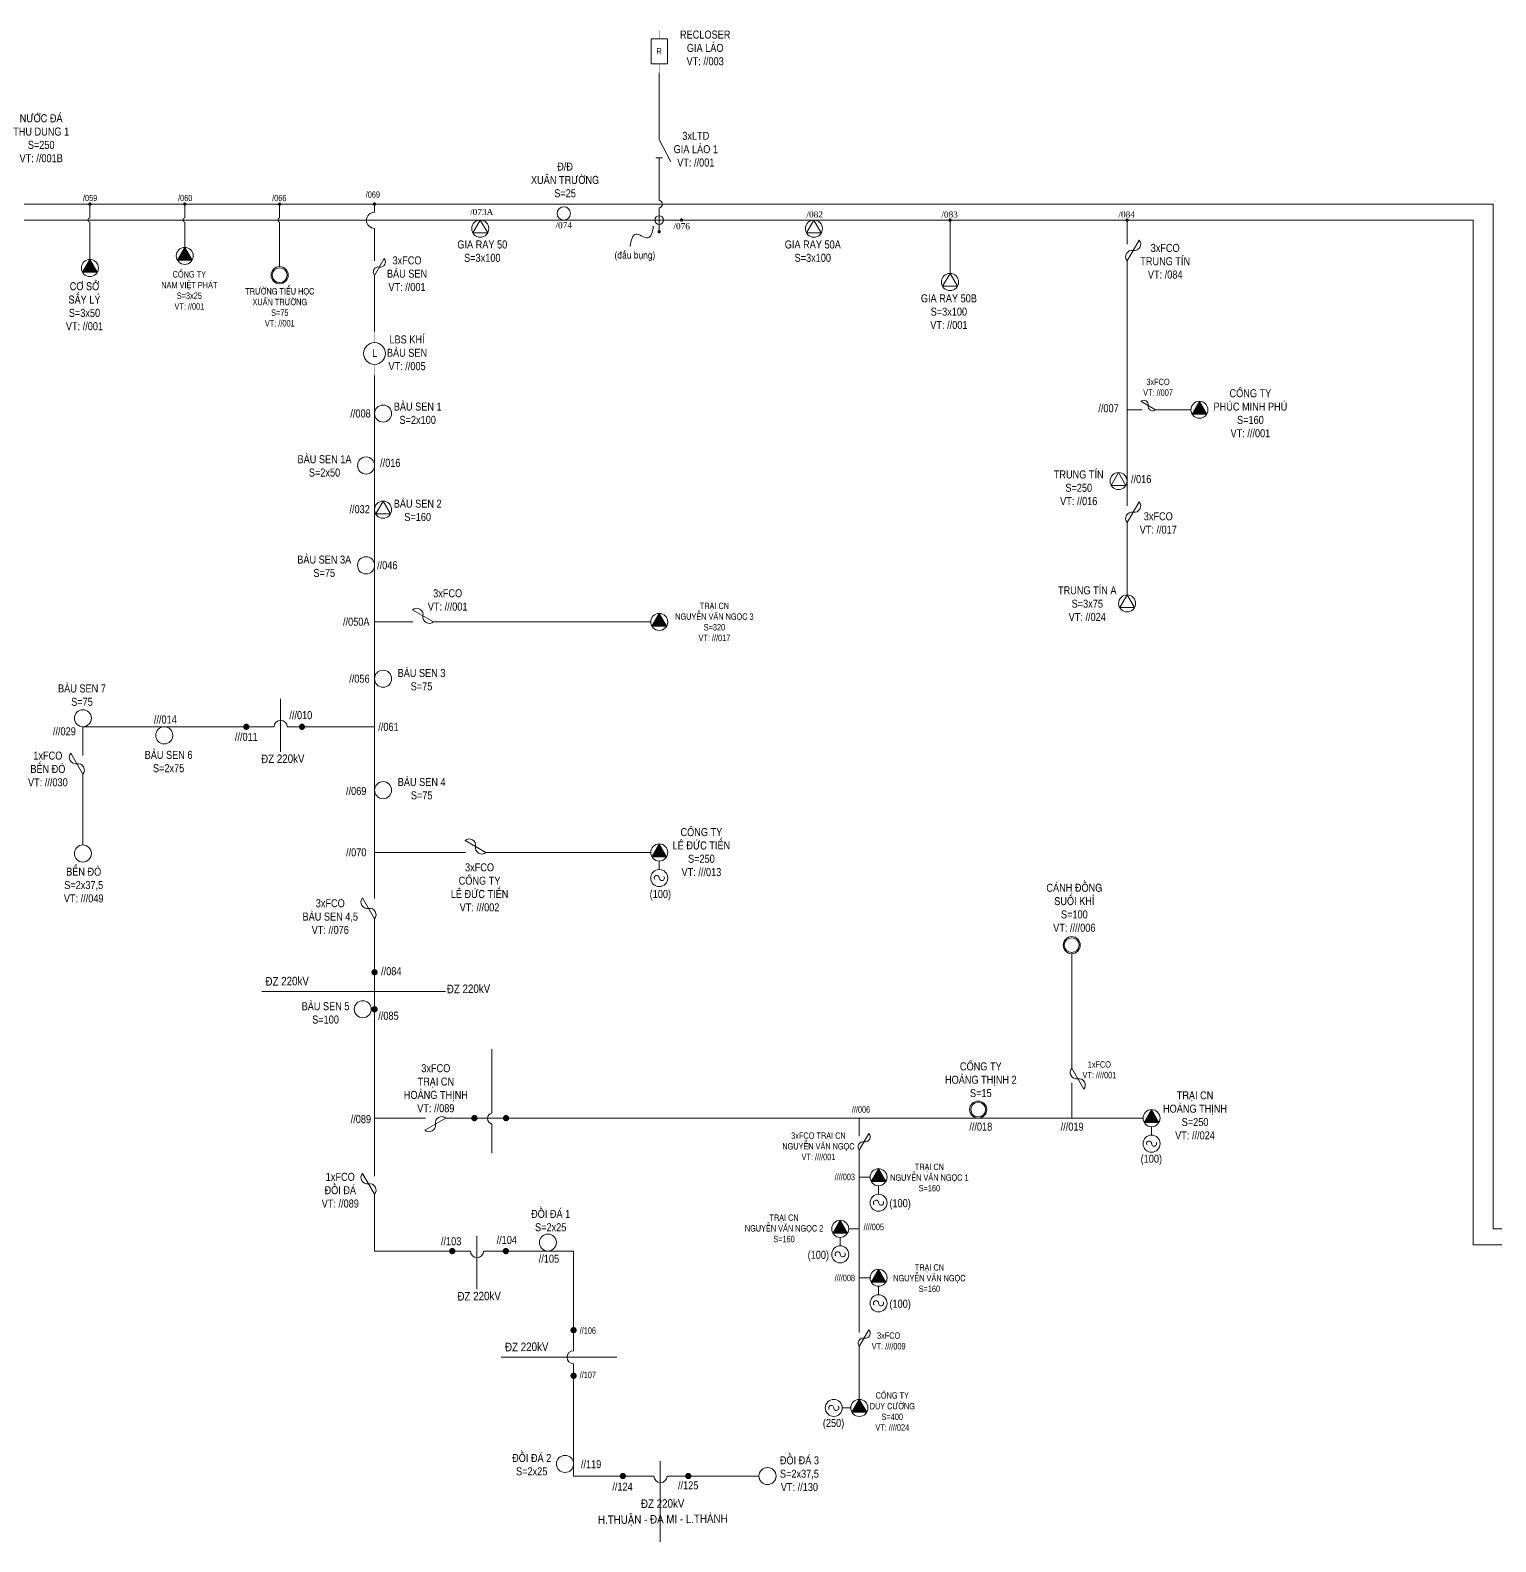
# Model space of a CAD drawing. Header units: inches. Extents: x 3694 to 9715, y -885 to 919.
# Drawn here: x 7890.6 to 8276.8, y 25.9 to 424.1 of the extents above; entities that cross this region are included whole.
import ezdxf

# ---------------------------------------------------------------- set-up
doc = ezdxf.new("R2010")
doc.units = ezdxf.units.IN
doc.header["$LTSCALE"] = 0.2
doc.header["$MEASUREMENT"] = 0
doc.layers.get('0').update_dxf_attribs({"lineweight": 5})
for name, color, linetype, lineweight in [('Day 220kV', 6, 'Continuous', 15), ('Day 22kV', 1, 'Continuous', 13), ('TBA', 5, 'Continuous', 9), ('Text', 7, 'Continuous', 9), ('Thiet bi', 3, 'Continuous', 9), ('Tuyen 471', 3, 'Continuous', 13), ('Tuyen 473', 5, 'Continuous', 13)]:
    doc.layers.add(name, color=color, linetype=linetype, lineweight=lineweight)
doc.styles.add('V-H-C', font='VHELVCN_0.TTF')

# ---------------------------------------------------------------- blocks, each defined once
blk = doc.blocks.new('TBA 1P')
at = {"color": 0}
blk.add_circle((0, 0.8), 0.8, dxfattribs=at)
blk = doc.blocks.new('TBA 3P')
at = {"color": 0}
blk.add_lwpolyline([(0, 1.6, 0, 1.39, 0), (0, 0.4, 0, 0, 0)], format="xyseb", dxfattribs=at)
blk.add_lwpolyline([(-0.69, 0.4), (0.69, 0.4), (0, 1.6)], close=True, dxfattribs=at)
blk.add_circle((0, 0.8), 0.8, dxfattribs=at)
blk = doc.blocks.new('FCO')
at = {"color": 0}
blk.add_lwpolyline([(0, 0, 0.707499), (0.8, 0.8, -0.707499), (1.6, 1.6, -5.301682)], format="xyb", dxfattribs=at)
blk.add_lwpolyline([(0, 0), (1.6, 1.6)], dxfattribs=at)
blk = doc.blocks.new('ALTD')
at = {"color": 0}
for points in [[(3.38, 1.08), (1.27, 0), (0, 0)], [(2.99, 0.31), (2.99, -0.31)], [(2.99, 0), (4.73, 0)]]:
    blk.add_lwpolyline(points, dxfattribs=at)

msp = doc.modelspace()

# ---------------------------------------------------------------- linework, layer by layer
at = {"layer": 'Day 220kV'}
for points in [[(7956.54, 248), (7956.54, 234.01)], [(7951.62, 170.86), (8000.08, 170.86)], [(8008.28, 106.45), (8008.28, 92.46)], [(8014.73, 74.54), (8045.15, 74.54)], [(8056.64, 47.2), (8056.64, 25.93)]]:
    msp.add_lwpolyline(points, dxfattribs=at)
msp.add_lwpolyline([(8012.29, 155.68), (8012.29, 138.87, 0.817766), (8012.29, 135.97), (8012.29, 128.28)], format="xyb", dxfattribs=at)
at = {"layer": 'Day 22kV'}
for q in [(8054.63, 372.29), (8054.91, 372.2)]:
    msp.add_line((8054.85, 372.41), q, dxfattribs=at)
msp.add_spline([(8054.85, 372.41), (8053.32, 369.38), (8050.25, 370.37), (8048.67, 367.11)], degree=3, dxfattribs=at)
at = {"layer": 'TBA', "color": 5}
for p, q in [((8056.38, 205.24), (8056.38, 203.01)), ((8186.08, 135.27), (8186.08, 133.04)), ((8114.15, 119.71), (8114.15, 117.48)), ((8104.05, 106.12), (8104.05, 103.89)), ((8114.15, 93.22), (8114.15, 90.99)), ((8106.83, 61.19), (8104.6, 61.19))]:
    msp.add_line(p, q, dxfattribs=at)
at = {"layer": 'TBA', "color": 3}
for points in [[(8009.21, 374.06), (8007.27, 370.69), (8011.16, 370.69)], [(8097.12, 374.06), (8095.18, 370.69), (8099.07, 370.69)], [(8132.98, 360), (8131.03, 356.63), (8134.93, 356.63)], [(8177.39, 307.56), (8175.44, 304.19), (8179.33, 304.19)], [(8179.64, 275.35), (8177.69, 271.98), (8181.58, 271.98)]]:
    msp.add_lwpolyline(points, close=True, dxfattribs=at)
at = {"layer": 'TBA'}
msp.add_lwpolyline([(7983.6, 300.04), (7981.66, 296.67), (7985.55, 296.67)], close=True, dxfattribs=at)
at = {"layer": 'TBA', "color": 3, "ltscale": 2}
for centre in [(8009.21, 371.81), (8097.12, 371.81), (8132.98, 357.75), (8177.39, 305.32), (8179.64, 273.1)]:
    msp.add_circle(centre, 2.25, dxfattribs=at)
at = {"layer": 'TBA'}
for radius in [2.25, 1.95]:
    msp.add_circle((7956.35, 359.55), radius, dxfattribs=at)
at = {"layer": 'TBA', "ltscale": 2}
msp.add_circle((7983.6, 297.79), 2.25, dxfattribs=at)
at = {"layer": 'TBA', "color": 5}
for centre, radius in [((8165.04, 183.08), 2.25), ((8165.04, 183.08), 1.95), ((8140.4, 139.77), 2.25), ((8140.4, 139.77), 1.95)]:
    msp.add_circle(centre, radius, dxfattribs=at)
for centre, start, end in [((8055.71, 200.76), 360, 218.6621), ((8057.05, 200.76), 180, 38.6621), ((8185.42, 130.8), 360, 218.6621), ((8186.75, 130.8), 180, 38.6621), ((8113.48, 115.23), 360, 218.6621), ((8114.82, 115.23), 180, 38.6621), ((8103.38, 101.64), 360, 218.6621), ((8104.72, 101.64), 180, 38.6621), ((8113.48, 88.74), 360, 218.6621), ((8114.82, 88.74), 180, 38.6621), ((8101.68, 61.19), 360, 218.6621), ((8103.02, 61.19), 180, 38.6621)]:
    msp.add_arc(centre, 0.669, start, end, dxfattribs=at)
at = {"layer": 'Thiet bi', "color": 3}
for points in [[(8056.35, 424.13, 0.08, 0.08, 0), (8056.35, 421.78, 0.4, 0.4, 0)], [(8056.35, 415.21, 0.08, 0.08, 0), (8056.35, 412.86, 0.4, 0.4, 0)]]:
    msp.add_lwpolyline(points, format="xyseb", dxfattribs=at)
at = {"layer": 'Thiet bi', "color": 3, "lineweight": 20, "ltscale": 10}
msp.add_lwpolyline([(8058.5, 421.78), (8058.5, 415.21), (8054.21, 415.21), (8054.21, 421.78), (8058.5, 421.78)], dxfattribs=at)
at = {"layer": 'Thiet bi', "color": 5}
for points in [[(7981.35, 344.76, 0.1, 0.1, 0), (7981.35, 341.82, 0.5, 0.5, 0)], [(7981.35, 336.07, 0.1, 0.1, 0), (7981.35, 333.13, 0.5, 0.5, 0)]]:
    msp.add_lwpolyline(points, format="xyseb", dxfattribs=at)
at = {"layer": 'Thiet bi', "color": 5, "lineweight": 20, "ltscale": 10}
msp.add_circle((7981.35, 338.94, 1), 2.87, dxfattribs=at)
at = {"layer": 'Tuyen 471'}
for points in [[(8056.35, 398.88), (8056.35, 412.86)], [(7579.2, 374.07), (8160.25, 374.07)], [(8132.98, 374.06), (8132.98, 360)], [(8160.25, 374.07), (8270.84, 374.07), (8270.84, 104.12), (8394.38, 104.12)], [(8179.64, 374.06), (8179.64, 367.72)], [(8179.64, 363.31), (8179.64, 298.78)], [(8183.58, 324.1), (8179.64, 324.1)], [(8196.44, 324.1), (8187.14, 324.1)], [(8179.64, 294.37), (8179.64, 275.35)]]:
    msp.add_lwpolyline(points, dxfattribs=at)
msp.add_lwpolyline([(8056.35, 371.01), (8056.35, 377.27, 0.861676), (8056.35, 379.25), (8056.35, 385.6)], format="xyb", dxfattribs=at)
at = {"layer": 'Tuyen 471', "const_width": 0.425}
for points in [[(8062.23, 374.28, 1), (8062.23, 373.84, 1), (8062.23, 374.28, 2.414214)], [(8132.98, 374.28, 1), (8132.98, 373.84, 1), (8132.98, 374.28, 2.414214)], [(8179.64, 374.28, 1), (8179.64, 373.84, 1), (8179.64, 374.28, 2.414214)], [(8056.35, 371.23, 1), (8056.35, 370.79, 1), (8056.35, 371.23, 2.414214)]]:
    msp.add_lwpolyline(points, format="xyb", dxfattribs=at)
at = {"layer": 'Tuyen 471'}
msp.add_circle((8056.35, 374.07), 1.15, dxfattribs=at)
at = {"layer": 'Tuyen 473'}
for p, q in [((7807.2, 378.3), (8159.96, 378.28)), ((7981.35, 252.81), (7981.35, 195.35)), ((7981.35, 190), (7981.35, 122.26)), ((8165.04, 150.65), (8165.04, 180.83)), ((8111.9, 121.96), (8109.08, 121.96)), ((8106.3, 108.37), (8109.08, 108.37)), ((8111.9, 95.47), (8109.08, 95.47))]:
    msp.add_line(p, q, dxfattribs=at)
for points in [[(7906.35, 378.28), (7906.35, 374.68, 0.757533), (7906.35, 373.51), (7906.35, 363.69)], [(7931.35, 378.28), (7931.35, 374.68, 0.757533), (7931.35, 373.51), (7931.35, 366.89)], [(7956.35, 378.27), (7956.35, 374.67, 0.757533), (7956.35, 373.5), (7956.35, 361.8)], [(7981.35, 378.29), (7981.35, 376.13, 1), (7981.35, 371.89), (7981.35, 363.35)], [(7981.35, 333.13), (7981.35, 240.6), (7958.34, 240.6, 1), (7954.89, 240.6), (7904.51, 240.6), (7904.51, 233.04)], [(7981.35, 117.47), (7981.35, 102.5), (8006.62, 102.5, 1), (8010.07, 102.5), (8033.79, 102.5), (8033.79, 76.27, 1), (8033.79, 72.82), (8033.79, 43.25), (8054.98, 43.25, 1), (8058.43, 43.25), (8082.64, 43.25)]]:
    msp.add_lwpolyline(points, format="xyb", dxfattribs=at)
for points, const_width in [([(7906.35, 378.5, 1), (7906.35, 378.06, 1), (7906.35, 378.5, 2.414214)], 0.425), ([(7931.35, 378.5, 1), (7931.35, 378.06, 1), (7931.35, 378.5, 2.414214)], 0.425), ([(7956.35, 378.49, 1), (7956.35, 378.05, 1), (7956.35, 378.49, 2.414214)], 0.425), ([(7981.35, 378.51, 1), (7981.35, 378.07, 1), (7981.35, 378.51, 2.414214)], 0.425), ([(7947.57, 241.01, 1), (7947.57, 240.18, 1), (7947.57, 241.01, 2.414214)], 0.809), ([(7962.24, 241.01, 1), (7962.24, 240.18, 1), (7962.24, 241.01, 2.414214)], 0.809), ([(7981.35, 176.37, 1), (7981.35, 175.54, 1), (7981.35, 176.37, 2.414214)], 0.809), ([(7981.35, 166.62, 1), (7981.35, 165.78, 1), (7981.35, 166.62, 2.414214)], 0.809), ([(8007.67, 137.94, 1), (8007.67, 137.1, 1), (8007.67, 137.94, 2.414214)], 0.809), ([(8016, 137.94, 1), (8016, 137.1, 1), (8016, 137.94, 2.414214)], 0.809), ([(8001.83, 102.92, 1), (8001.83, 102.08, 1), (8001.83, 102.92, 2.414214)], 0.809), ([(8015.95, 102.92, 1), (8015.95, 102.08, 1), (8015.95, 102.92, 2.414214)], 0.809), ([(8033.79, 82.09, 1), (8033.79, 81.25, 1), (8033.79, 82.09, 2.414214)], 0.809), ([(8033.79, 70.07, 1), (8033.79, 69.23, 1), (8033.79, 70.07, 2.414214)], 0.809), ([(8046.78, 43.66, 1), (8046.78, 42.83, 1), (8046.78, 43.66, 2.414214)], 0.809), ([(8064.01, 43.66, 1), (8064.01, 42.83, 1), (8064.01, 43.66, 2.414214)], 0.809)]:
    msp.add_lwpolyline(points, format="xyb", dxfattribs=dict(at, const_width=const_width))
for points in [[(8159.96, 378.28), (8276.08, 378.28), (8276.08, 108.33), (8432.91, 108.32)], [(7981.35, 359.5), (7981.35, 344.76)], [(7981.35, 268.23), (7991.48, 268.23)], [(7996.86, 268.23), (8054.14, 268.23)], [(7904.51, 228.11), (7904.51, 209.48)], [(7981.35, 207.49), (8005.33, 207.49)], [(8010.71, 207.49), (8054.14, 207.49)], [(8165.04, 137.52), (8165.04, 146.79)], [(7981.35, 137.52), (7994.76, 137.52)], [(8000.14, 137.52), (8183.84, 137.52)], [(8109.08, 137.52), (8109.08, 132.76)], [(8109.08, 129.07), (8109.08, 81.02)], [(8109.08, 77.33), (8109.08, 63.44)]]:
    msp.add_lwpolyline(points, dxfattribs=at)

# ---------------------------------------------------------------- block references
at = {"layer": 'TBA', "color": 3}
for name, p, xscale, yscale, zscale in [('TBA 1P', (8031.21, 374.06), 2.197230208412293, 2.197230208413202, 2.197230208412893), ('TBA 3P', (8198.69, 321.85), 2.809729812779551, 2.809729812779551, 2.809729812779032)]:
    msp.add_blockref(name, p, dxfattribs=dict(at, xscale=xscale, yscale=yscale, zscale=zscale))
at = {"layer": 'TBA', "xscale": 2.809729812779551, "yscale": 2.809729812779551, "zscale": 2.809729812779032}
for p in [(7931.35, 362.39), (7906.35, 359.19)]:
    msp.add_blockref('TBA 3P', p, dxfattribs=at)
at = {"layer": 'TBA', "color": 5, "xscale": 2.809729812779551, "zscale": 2.809729812779032}
for name, p, yscale in [('TBA 1P', (7983.6, 320.86), 2.809729812779551), ('TBA 1P', (7979.11, 307.17), 2.809729812779551), ('TBA 1P', (7979.11, 280.88), 2.809729812779551), ('TBA 3P', (8056.38, 265.98), 2.809729812779551), ('TBA 1P', (7983.6, 251.01), 2.809729812779551), ('TBA 1P', (7904.51, 240.6), 2.809729812779551), ('TBA 1P', (7925.96, 236.1), 2.809729812779551), ('TBA 1P', (7983.6, 221.66), 2.809729812779551), ('TBA 3P', (8056.38, 205.24), 2.809729812779551), ('TBA 1P', (7904.51, 204.98), 2.809729812779551), ('TBA 1P', (8056.38, 198.51), 2.809729812778642), ('TBA 1P', (7978.25, 163.95), 2.809729812779551), ('TBA 3P', (8186.08, 135.27), 2.809729812779551), ('TBA 1P', (8186.08, 128.55), 2.809729812778642), ('TBA 3P', (8114.15, 119.71), 2.809729812779551), ('TBA 1P', (8114.15, 112.99), 2.809729812778642), ('TBA 3P', (8104.05, 106.12), 2.809729812779551), ('TBA 1P', (8027.02, 102.5), 2.809729812779551), ('TBA 1P', (8104.05, 99.39), 2.809729812778642), ('TBA 3P', (8114.15, 93.22), 2.809729812779551), ('TBA 1P', (8114.15, 86.49), 2.809729812778642), ('TBA 3P', (8109.08, 58.94), 2.809729812779551), ('TBA 1P', (8102.35, 58.94), 2.809729812778642), ('TBA 1P', (8031.54, 44.19), 2.809729812779551), ('TBA 1P', (8084.89, 41), 2.809729812779551)]:
    msp.add_blockref(name, p, dxfattribs=dict(at, yscale=yscale))
at = {"layer": 'Thiet bi', "color": 3}
for name, p, xscale, yscale, zscale, rotation in [('ALTD', (8056.35, 398.88), 2.809729812779551, 2.809729812779551, 2.809729812779032, 270), ('FCO', (8179.64, 363.31), -2.809729812778733, 2.809729812779551, 2.809729812779032, 285.0000000000136), ('FCO', (8187.14, 324.1), -1.966810868945452, 1.966810868945686, 1.966810868945322, 14.99999999998899), ('FCO', (8179.64, 294.37), -2.809729812778733, 2.809729812779551, 2.809729812779032, 285.0000000000136)]:
    msp.add_blockref(name, p, dxfattribs=dict(at, xscale=xscale, yscale=yscale, zscale=zscale, rotation=rotation))
at = {"layer": 'Thiet bi', "color": 5}
for p, xscale, yscale, zscale, rotation in [((7981.35, 359.5), -2.247783850223322, 2.247783850223641, 2.247783850223226, 285.0000000000305), ((7996.86, 268.23), -2.809729812778498, 2.809729812779551, 2.809729812779032, 14.99999999999563), ((7904.51, 228.11), 2.809729812778733, 2.809729812779551, 2.809729812779032, 74.99999999998644), ((8010.71, 207.49), -2.809729812778497, 2.809729812779551, 2.809729812779032, 14.99999999999563), ((7981.35, 190), 2.80972981277946, 2.809729812779551, 2.809729812779032, 74.99999999999041), ((8165.04, 150.65), 2.809729812778733, 2.809729812779551, 2.809729812779032, 254.9999999999864), ((8000.14, 137.52), 2.809729812778496, 2.809729812779551, 2.809729812779032, 165.0000000000044), ((8109.08, 129.07), -2.247783850223526, 2.247783850223641, 2.247783850223226, 285.0000000000291), ((7981.35, 117.47), 2.809729812779305, 2.809729812779551, 2.809729812779032, 75.00000000002797), ((8109.08, 77.33), -2.247783850223526, 2.247783850223641, 2.247783850223226, 285.0000000000291)]:
    msp.add_blockref('FCO', p, dxfattribs=dict(at, xscale=xscale, yscale=yscale, zscale=zscale, rotation=rotation))

# ---------------------------------------------------------------- texts
at = {"layer": 'Text', "attachment_point": 5, "style": 'V-H-C'}
for s, insert, char_height, width in [('RECLOSER\\PGIA LAØO\\PVT: //003', (8068.47, 419.4, -1), 2.107, 28.6311), ('NÖÔÙC ÑAÙ\\PTHU DUNG 1\\PS=250\\PVT: //001B', (7893.52, 395.61), 2.107, 28.1807), ('3xLTD\\PGIA LAØO 1\\PVT: //001', (8066, 392.73), 2.107, 14.0117), ('Ñ/Ñ \\PXUAÂN TRÖÔØNG\\PS=25', (8031.55, 384.63), 2.1073, 28.1807), ('{\\fVNI Helve Condense|b0|i0|c0|p2;/059}', (7906.41, 379.87), 1.62, 7.0464), ('{\\fVNI Helve Condense|b0|i0|c0|p2;/060}', (7931.47, 379.87), 1.62, 7.0464), ('{\\fVNI Helve Condense|b0|i0|c0|p2;/066}', (7956.25, 379.86), 1.62, 7.0464), ('{\\fVNI Helve Condense|b0|i0|c0|p2;/069}', (7980.91, 380.78), 1.62, 7.0464), ('{\\fTimes New Roman|b0|i0|c0|p18;/073A}', (8009.58, 376.19), 1.62, 7.0464), ('{\\fTimes New Roman|b0|i0|c0|p18;/082}', (8097.33, 375.56), 1.62, 7.0464), ('{\\fTimes New Roman|b0|i0|c0|p18;/083}', (8132.87, 375.54), 1.62, 7.0464), ('{\\fTimes New Roman|b0|i0|c0|p18;/084}', (8179.52, 375.54), 1.62, 7.0464), ('{\\fTimes New Roman|b0|i0|c0|p18;/074}', (8031.2, 372.69), 1.62, 7.0464), ('{\\fTimes New Roman|b0|i0|c0|p18;/076}', (8062.27, 372.44), 1.62, 7.0464), ('GIA RAY 50\\PS=3x100', (8009.75, 365.87), 2.107, 28.1807), ('GIA RAY 50A\\PS=3x100', (8096.82, 365.87), 2.1073, 28.1807), ('3xFCO\\PTRUNG TÍN\\PVT: /084', (8189.67, 363.21), 2.107, 19.1667), ('3xFCO\\PBAØU SEN\\PVT: //001', (7989.91, 359.93), 2.107, 32.1508), ('(ñaáu buïng)', (8049.94, 364.58), 1.9362, 17.3496), ('CÔ SÔÛ\\PSAÁY LYÙ\\PS=3x50\\PVT: //001', (7904.93, 351.36), 2.107, 28.1807), ('COÂNG TY\\PNAM VIEÄT PHAÙT\\PS=3x25\\PVT: //001', (7932.56, 355.54), 1.6858, 22.5445), ('TRÖÔØNG TIEÅU HOÏC\\PXUAÂN TRÖÔØNG\\PS=75\\PVT: //001', (7956.39, 351.08), 1.6858, 22.5445), ('GIA RAY 50B\\PS=3x100\\PVT: //001', (8132.68, 349.93), 2.1073, 28.1807), ('LBS KHÍ\\PBAØU SEN\\PVT: //005', (7989.91, 339.1), 2.107, 32.1508), ('3xFCO\\PVT: //007', (8187.78, 330.02), 1.686, 22.5445), ('BAØU SEN 1\\PS=2x100', (7992.72, 323.18), 2.107, 28.1807), ('COÂNG TY\\PPHUÙC MINH PHUÙ\\PS=160\\PVT: ///001', (8212.12, 323.17), 2.1073, 28.1807), ('//008', (7977.66, 323.11), 2.107, 7.0464), ('//007', (8174.74, 324.49), 2.107, 7.0464), ('BAØU SEN 1A\\PS=2x50', (7968.17, 309.31), 2.1073, 28.1807), ('//016', (7985.49, 310.11), 2.107, 7.0464), ('TRUNG TÍN\\PS=250\\PVT: //016', (8166.89, 303.54), 2.107, 28.1807), ('//016', (8183.34, 305.83), 2.107, 7.0464), ('//032', (7977.43, 297.9), 2.107, 7.0464), ('BAØU SEN 2\\PS=160', (7992.72, 297.6), 2.107, 28.1807), ('3xFCO\\PVT: //017', (8187.85, 294.27), 2.107, 19.1667), ('BAØU SEN 3A\\PS=75', (7968.1, 282.87), 2.1073, 28.1807), ('//046', (7984.71, 283.13), 2.107, 7.0464), ('3xFCO\\PVT: ///001', (8000.62, 274), 2.107, 28.6237), ('TRUNG TÍN A\\PS=3x75\\PVT: //024', (8169.14, 273.02), 2.1073, 28.1807), ('TRAÏI CN\\PNGUYEÃN VAÊN NGOÏC 3\\PS=320\\PVT: ///017', (8070.9, 268.21), 1.6858, 22.5445), ('//050A', (7976.53, 268.26), 2.107, 7.0464), ('BAØU SEN 3\\PS=75', (7993.73, 253), 2.107, 28.1807), ('BAØU SEN 7\\PS=75', (7904.27, 248.93), 2.107, 28.1807), ('//056', (7977.36, 253.26), 2.107, 7.0464), ('///014', (7926.23, 242.51), 2.107, 7.0464), ('///010', (7961.93, 243.65), 2.107, 7.0464), ('///029', (7899.63, 239.39), 2.107, 7.0464), ('///011', (7947.57, 237.92), 2.107, 7.0464), ('//061', (7985.02, 240.58), 2.107, 7.0464), ('1xFCO\\PBEÁN ÑOØ\\PVT: ///030', (7895.28, 229.48), 2.107, 23.5489), ('BAØU SEN 6\\PS=2x75', (7927.09, 231.43), 2.107, 28.1807), ('BAØU SEN 4\\PS=75', (7993.77, 224.29), 2.107, 28.1807), ('//069', (7976.52, 223.68), 2.107, 8.117), ('COÂNG TY\\PLEÂ ÑÖÙC TIEÁN\\PS=250\\PVT: ///013', (8067.47, 207.58), 2.1073, 33.1548), ('//070', (7976.53, 207.52), 2.107, 7.0464), ('BEÁN ÑOØ\\PS=2x37,5\\PVT: ///049', (7904.72, 198.9), 2.107, 28.1807), ('3xFCO\\PCOÂNG TY\\PLEÂ ÑÖÙC TIEÁN\\PVT: ///002', (8009.02, 198.3), 2.1073, 28.6237), ('CAÙNH ÑOÀNG\\PSUOÁI KHÆ\\PS=100\\PVT: ////006', (8165.73, 192.92), 2.1073, 28.1807), ('3xFCO\\PBAØU SEN 4,5\\PVT: //076', (7969.69, 190.59), 2.1073, 23.5489), ('(100)', (8056.66, 196.24), 2.107, 28.1807), ('//084', (7985.76, 176.2), 2.107, 7.0464), ('BAØU SEN 5\\PS=100', (7968.44, 165.23), 2.107, 28.1807), ('//085', (7985.02, 164.47), 2.107, 7.0464), ('3xFCO\\PTRAÏI CN\\PHOAØNG THÒNH\\PVT: //089', (7997.5, 145.38), 2.1073, 28.6237), ('COÂNG TY \\PHOAØNG THÒNH 2\\PS=15', (8141.09, 147.62), 2.1073, 28.1807), ('1xFCO\\PVT: ////001', (8172.33, 150.25), 1.6858, 22.5445), ('TRAÏI CN\\PHOAØNG THÒNH\\PS=250\\PVT: ///024', (8197.53, 138.24), 2.1073, 33.1548), ('///006', (8109.52, 139.79), 1.686, 22.5445), ('//089', (7977.75, 137.25), 2.107, 7.0464), ('///018', (8141.08, 135.27), 2.107, 7.0464), ('///019', (8165.15, 135.27), 2.107, 7.0464), ('3xFCO TRAÏI CN\\PNGUYEÃN VAÊN NGOÏC\\PVT: ////001', (8098.31, 130.09), 1.6858, 22.5445), ('(100)', (8186.02, 126.51), 2.107, 28.1807), ('TRAÏI CN\\PNGUYEÃN VAÊN NGOÏC 1\\PS=160', (8127.54, 121.86), 1.6858, 22.5445), ('1xFCO\\PÑOÀI ÑAÙ\\PVT: //089', (7972.33, 118.53), 2.107, 23.5489), ('////003', (8105.26, 122.02), 1.686, 22.5445), ('(100)', (8119.83, 114.8), 2.107, 28.1807), ('ÑOÀI ÑAÙ 1\\PS=2x25', (8027.76, 110.52), 2.107, 28.1807), ('TRAÏI CN\\PNGUYEÃN VAÊN NGOÏC 2\\PS=160', (8089.25, 108.48), 1.6858, 22.5445), ('////005', (8112.9, 108.85), 1.686, 22.5445), ('//103', (8001.53, 105.08), 2.107, 7.0464), ('//104', (8016.2, 105.42), 2.107, 7.0464), ('//105', (8027.3, 100.48), 2.107, 7.0464), ('(100)', (8098.28, 101.2), 2.107, 28.1807), ('////008', (8105.26, 95.4), 1.686, 22.5445), ('TRAÏI CN\\PNGUYEÃN VAÊN NGOÏC\\PS=160', (8127.54, 95.37), 1.6858, 22.5445), ('(100)', (8119.83, 88.31), 2.107, 28.1807), ('//106', (8037.54, 81.56), 1.686, 22.5445), ('3xFCO\\PVT: ////009', (8116.81, 78.83), 1.6858, 22.5445), ('//107', (8037.55, 69.87), 1.686, 22.5445), ('COÂNG TY\\PDUY CÖÔØNG\\PS=400\\PVT: ////024', (8117.76, 60.24), 1.6858, 22.5445), ('(250)', (8102.29, 56.9), 2.107, 28.1807), ('ÑOÀI ÑAÙ 2\\PS=2x25', (8022.76, 46.23), 2.107, 28.1807), ('ÑOÀI ÑAÙ 3\\PS=2x37,5\\PVT: //130', (8093.3, 43.85), 2.107, 28.1807), ('//119', (8038.41, 46.35), 2.107, 7.0464), ('//124', (8046.69, 40.43), 2.107, 7.0464), ('//125', (8063.99, 40.78), 2.107, 7.0464)]:
    msp.add_mtext(s, dxfattribs=dict(at, insert=insert, char_height=char_height, width=width))
at = {"layer": 'Text', "width": 63.3625, "rotation": 0.616, "line_spacing_factor": 1.1, "style": 'V-H-C'}
for s, insert, char_height, attachment_point in [('ÑZ 220kV', (7957.19, 232.18), 2.248, 5), ('ÑZ 220kV', (7958.34, 173.58), 2.248, 5), ('ÑZ 220kV', (8006.11, 171.57), 2.248, 5), ('ÑZ 220kV', (8008.92, 90.63), 2.248, 5), ('ÑZ 220kV', (8021.45, 77.26), 2.248, 5), ('ÑZ 220kV\\PH.THUAÄN - ÑA MI - L.THAØNH', (8057.33, 30.2), 2.2478, 8)]:
    msp.add_mtext(s, dxfattribs=dict(at, insert=insert, char_height=char_height, attachment_point=attachment_point))
at = {"layer": 'Thiet bi', "color": 3, "insert": (8056.34, 418.55), "char_height": 1.69, "width": 22.5445, "attachment_point": 5, "style": 'V-H-C'}
msp.add_mtext('R', dxfattribs=at)
at = {"layer": 'Thiet bi', "color": 5, "insert": (7981.41, 339.05), "char_height": 2.11, "width": 28.1807, "attachment_point": 5, "style": 'V-H-C'}
msp.add_mtext('L', dxfattribs=at)

doc.saveas('drawing.dxf')
